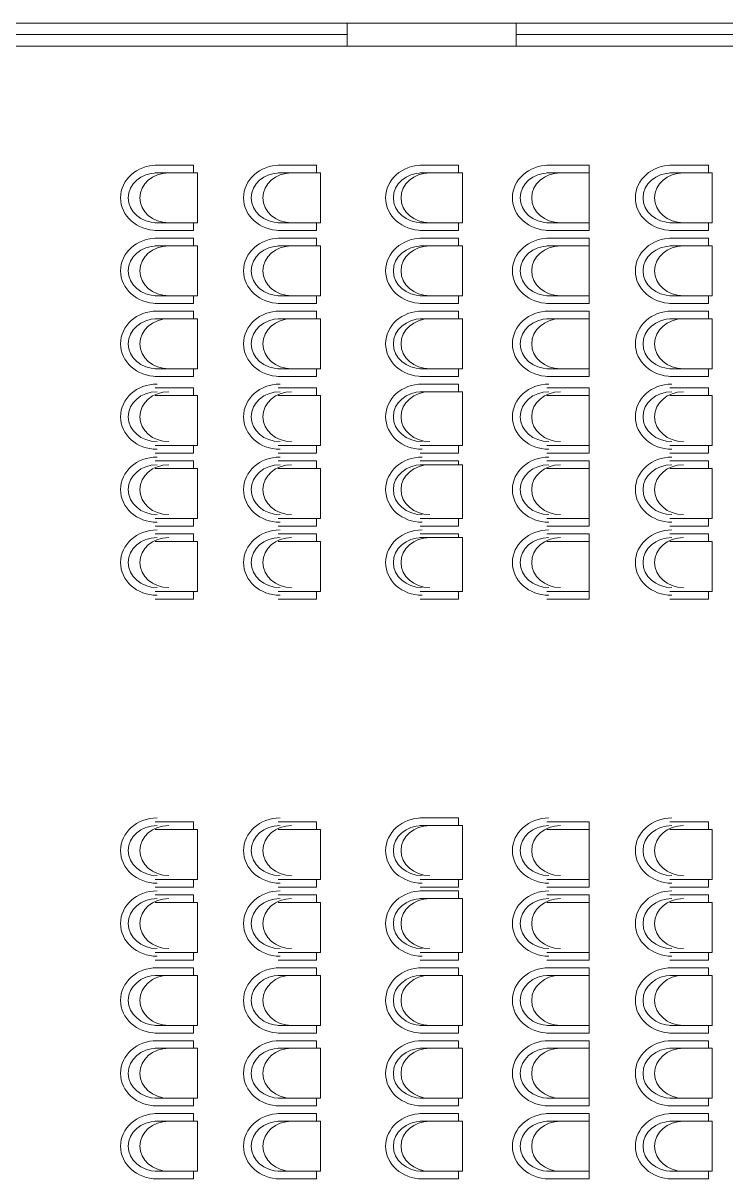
# Model space of a CAD drawing. Header units: inches. Extents: x 1969 to 240164, y 1364 to 46451.
# Drawn here: x 21421 to 22045, y 20640 to 21666 of the extents above; entities that cross this region are included whole.
import ezdxf

# ---------------------------------------------------------------- set-up
doc = ezdxf.new("R2010")
doc.units = ezdxf.units.IN
doc.header["$MEASUREMENT"] = 0
doc.layers.add('PDF_0', color=7, linetype='Continuous')

msp = doc.modelspace()

# ---------------------------------------------------------------- linework, layer by layer
at = {"layer": 'PDF_0', "lineweight": 0}
for points in [[(21248.8, 21590.8), (21248.8, 21290.9), (21248.8, 21645.4), (21409, 21645.4), (21709, 21645.4), (21709, 21665.8), (21409, 21665.8), (21409, 21645.4), (21409, 21665.8), (21409, 21645.4), (21409, 21665.8), (21323.8, 21665.8), (21409, 21665.8)], [(21709, 21645.4), (21709, 21665.8)], [(21709, 21645.4), (21709, 21665.8)], [(21858.9, 21645.4), (21858.9, 21665.8)], [(21858.9, 21665.8), (22158.9, 21665.8)], [(21858.9, 21645.4), (21858.9, 21665.8)], [(21409, 21655.6), (21709, 21655.6)], [(21858.9, 21655.6), (22158.9, 21655.6)], [(21709, 21645.4), (21858.9, 21645.4)], [(21709, 21645.4), (21858.9, 21645.4)], [(21709, 21645.4), (21858.9, 21645.4)], [(21709, 21645.4), (21858.9, 21645.4)], [(21709, 21645.4), (21858.9, 21645.4)], [(21709, 21645.4), (21858.9, 21645.4)], [(21709, 21645.4), (21858.9, 21645.4)], [(21709, 21645.4), (21858.9, 21645.4)], [(21709, 21645.4), (21858.9, 21645.4)], [(21709, 21645.4), (21858.9, 21645.4)], [(21709, 21645.4), (21858.9, 21645.4)], [(21709, 21645.4), (21858.9, 21645.4)], [(21858.9, 21645.4), (22158.9, 21645.4)], [(21538.5, 21539.7), (21572.6, 21539.7), (21572.6, 21532.9)], [(21647.6, 21539.7), (21681.7, 21539.7), (21681.7, 21532.9)], [(21773.7, 21539.7), (21807.8, 21539.7), (21807.8, 21532.9)], [(21995.3, 21539.7), (22029.4, 21539.7), (22029.4, 21532.9)], [(21538.5, 21532.9), (21576, 21532.9), (21576, 21488.6), (21538.5, 21488.6)], [(21647.6, 21532.9), (21685.1, 21532.9), (21685.1, 21488.6), (21647.6, 21488.6)], [(21773.7, 21488.6), (21811.2, 21488.6), (21811.2, 21532.9), (21773.7, 21532.9)], [(21995.3, 21532.9), (22032.8, 21532.9), (22032.8, 21488.6), (21995.3, 21488.6)], [(21538.5, 21481.8), (21572.6, 21481.8), (21572.6, 21488.6)], [(21647.6, 21481.8), (21681.7, 21481.8), (21681.7, 21488.6)], [(21773.7, 21481.8), (21807.8, 21481.8), (21807.8, 21488.6)], [(21995.3, 21481.8), (22029.4, 21481.8), (22029.4, 21488.6)], [(21538.5, 21474.9), (21572.6, 21474.9), (21572.6, 21468.1)], [(21647.6, 21474.9), (21681.7, 21474.9), (21681.7, 21468.1)], [(21773.7, 21474.9), (21807.8, 21474.9), (21807.8, 21468.1)], [(21995.3, 21474.9), (22029.4, 21474.9), (22029.4, 21468.1)], [(21538.5, 21468.1), (21576, 21468.1), (21576, 21423.8), (21538.5, 21423.8)], [(21647.6, 21468.1), (21685.1, 21468.1), (21685.1, 21423.8), (21647.6, 21423.8)], [(21773.7, 21423.8), (21811.2, 21423.8), (21811.2, 21468.1), (21773.7, 21468.1)], [(21995.3, 21468.1), (22032.8, 21468.1), (22032.8, 21423.8), (21995.3, 21423.8)], [(21538.5, 21417), (21572.6, 21417), (21572.6, 21423.8)], [(21647.6, 21417), (21681.7, 21417), (21681.7, 21423.8)], [(21773.7, 21417), (21807.8, 21417), (21807.8, 21423.8)], [(21995.3, 21417), (22029.4, 21417), (22029.4, 21423.8)], [(21538.5, 21410.2), (21572.6, 21410.2), (21572.6, 21403.4)], [(21538.5, 21403.4), (21576, 21403.4), (21576, 21359), (21538.5, 21359)], [(21647.6, 21410.2), (21681.7, 21410.2), (21681.7, 21403.4)], [(21647.6, 21403.4), (21685.1, 21403.4), (21685.1, 21359), (21647.6, 21359)], [(21773.7, 21410.2), (21807.8, 21410.2), (21807.8, 21403.4)], [(21773.7, 21359), (21811.2, 21359), (21811.2, 21403.4), (21773.7, 21403.4)], [(21995.3, 21410.2), (22029.4, 21410.2), (22029.4, 21403.4)], [(21995.3, 21403.4), (22032.8, 21403.4), (22032.8, 21359), (21995.3, 21359)], [(21538.5, 21352.2), (21572.6, 21352.2), (21572.6, 21359)], [(21647.6, 21352.2), (21681.7, 21352.2), (21681.7, 21359)], [(21773.7, 21352.2), (21807.8, 21352.2), (21807.8, 21359)], [(21995.3, 21352.2), (22029.4, 21352.2), (22029.4, 21359)], [(21538.5, 21342), (21572.6, 21342), (21572.6, 21335.2)], [(21647.6, 21342), (21681.7, 21342), (21681.7, 21335.2)], [(21773.7, 21345.4), (21807.8, 21345.4), (21807.8, 21338.6)], [(21995.3, 21342), (22029.4, 21342), (22029.4, 21335.2)], [(21538.5, 21335.2), (21576, 21335.2), (21576, 21290.9), (21538.5, 21290.9)], [(21647.6, 21335.2), (21685.1, 21335.2), (21685.1, 21290.9), (21647.6, 21290.9)], [(21773.7, 21290.9), (21811.2, 21290.9), (21811.2, 21338.6), (21773.7, 21338.6)], [(21995.3, 21335.2), (22032.8, 21335.2), (22032.8, 21290.9), (21995.3, 21290.9)], [(21538.5, 21284), (21572.6, 21284), (21572.6, 21290.9)], [(21647.6, 21284), (21681.7, 21284), (21681.7, 21290.9)], [(21773.7, 21284), (21807.8, 21284), (21807.8, 21290.9)], [(21995.3, 21284), (22029.4, 21284), (22029.4, 21290.9)], [(21538.5, 21277.2), (21572.6, 21277.2), (21572.6, 21270.4)], [(21538.5, 21270.4), (21576, 21270.4), (21576, 21226.1), (21538.5, 21226.1)], [(21647.6, 21277.2), (21681.7, 21277.2), (21681.7, 21270.4)], [(21647.6, 21270.4), (21685.1, 21270.4), (21685.1, 21226.1), (21647.6, 21226.1)], [(21773.7, 21277.2), (21807.8, 21277.2), (21807.8, 21273.8)], [(21773.7, 21226.1), (21811.2, 21226.1), (21811.2, 21273.8), (21773.7, 21273.8)], [(21995.3, 21277.2), (22029.4, 21277.2), (22029.4, 21270.4)], [(21995.3, 21270.4), (22032.8, 21270.4), (22032.8, 21226.1), (21995.3, 21226.1)], [(21538.5, 21219.3), (21572.6, 21219.3), (21572.6, 21226.1)], [(21647.6, 21219.3), (21681.7, 21219.3), (21681.7, 21226.1)], [(21773.7, 21219.3), (21807.8, 21219.3), (21807.8, 21226.1)], [(21995.3, 21219.3), (22029.4, 21219.3), (22029.4, 21226.1)], [(21538.5, 21212.5), (21572.6, 21212.5), (21572.6, 21205.6)], [(21647.6, 21212.5), (21681.7, 21212.5), (21681.7, 21205.6)], [(21773.7, 21212.5), (21807.8, 21212.5), (21807.8, 21209.1)], [(21773.7, 21161.3), (21811.2, 21161.3), (21811.2, 21209.1), (21773.7, 21209.1)], [(21995.3, 21212.5), (22029.4, 21212.5), (22029.4, 21205.6)], [(21538.5, 21205.6), (21576, 21205.6), (21576, 21161.3), (21538.5, 21161.3)], [(21647.6, 21205.6), (21685.1, 21205.6), (21685.1, 21161.3), (21647.6, 21161.3)], [(21995.3, 21205.6), (22032.8, 21205.6), (22032.8, 21161.3), (21995.3, 21161.3)], [(21538.5, 21154.5), (21572.6, 21154.5), (21572.6, 21161.3)], [(21647.6, 21154.5), (21681.7, 21154.5), (21681.7, 21161.3)], [(21773.7, 21154.5), (21807.8, 21154.5), (21807.8, 21161.3)], [(21995.3, 21154.5), (22029.4, 21154.5), (22029.4, 21161.3)], [(21538.5, 20956.8), (21572.6, 20956.8), (21572.6, 20950)], [(21647.6, 20956.8), (21681.7, 20956.8), (21681.7, 20950)], [(21773.7, 20960.2), (21807.8, 20960.2), (21807.8, 20953.4)], [(21773.7, 20905.7), (21811.2, 20905.7), (21811.2, 20953.4), (21773.7, 20953.4)], [(21995.3, 20956.8), (22029.4, 20956.8), (22029.4, 20950)], [(21538.5, 20950), (21576, 20950), (21576, 20905.7), (21538.5, 20905.7)], [(21647.6, 20950), (21685.1, 20950), (21685.1, 20905.7), (21647.6, 20905.7)], [(21995.3, 20950), (22032.8, 20950), (22032.8, 20905.7), (21995.3, 20905.7)], [(21538.5, 20898.9), (21572.6, 20898.9), (21572.6, 20905.7)], [(21647.6, 20898.9), (21681.7, 20898.9), (21681.7, 20905.7)], [(21773.7, 20898.9), (21807.8, 20898.9), (21807.8, 20905.7)], [(21995.3, 20898.9), (22029.4, 20898.9), (22029.4, 20905.7)], [(21538.5, 20892), (21572.6, 20892), (21572.6, 20885.2)], [(21647.6, 20892), (21681.7, 20892), (21681.7, 20885.2)], [(21773.7, 20895.5), (21807.8, 20895.5), (21807.8, 20888.6)], [(21995.3, 20892), (22029.4, 20892), (22029.4, 20885.2)], [(21538.5, 20885.2), (21576, 20885.2), (21576, 20840.9), (21538.5, 20840.9)], [(21647.6, 20885.2), (21685.1, 20885.2), (21685.1, 20840.9), (21647.6, 20840.9)], [(21773.7, 20840.9), (21811.2, 20840.9), (21811.2, 20888.6), (21773.7, 20888.6)], [(21995.3, 20885.2), (22032.8, 20885.2), (22032.8, 20840.9), (21995.3, 20840.9)], [(21538.5, 20834.1), (21572.6, 20834.1), (21572.6, 20840.9)], [(21647.6, 20834.1), (21681.7, 20834.1), (21681.7, 20840.9)], [(21773.7, 20834.1), (21807.8, 20834.1), (21807.8, 20840.9)], [(21995.3, 20834.1), (22029.4, 20834.1), (22029.4, 20840.9)], [(21538.5, 20827.3), (21572.6, 20827.3), (21572.6, 20820.5)], [(21538.5, 20820.5), (21576, 20820.5), (21576, 20776.1), (21538.5, 20776.1)], [(21647.6, 20827.3), (21681.7, 20827.3), (21681.7, 20820.5)], [(21647.6, 20820.5), (21685.1, 20820.5), (21685.1, 20776.1), (21647.6, 20776.1)], [(21773.7, 20827.3), (21807.8, 20827.3), (21807.8, 20820.5)], [(21773.7, 20776.1), (21811.2, 20776.1), (21811.2, 20820.5), (21773.7, 20820.5)], [(21995.3, 20827.3), (22029.4, 20827.3), (22029.4, 20820.5)], [(21995.3, 20820.5), (22032.8, 20820.5), (22032.8, 20776.1), (21995.3, 20776.1)], [(21538.5, 20769.3), (21572.6, 20769.3), (21572.6, 20776.1)], [(21647.6, 20769.3), (21681.7, 20769.3), (21681.7, 20776.1)], [(21773.7, 20769.3), (21807.8, 20769.3), (21807.8, 20776.1)], [(21995.3, 20769.3), (22029.4, 20769.3), (22029.4, 20776.1)], [(21538.5, 20762.5), (21572.6, 20762.5), (21572.6, 20755.7)], [(21647.6, 20762.5), (21681.7, 20762.5), (21681.7, 20755.7)], [(21773.7, 20762.5), (21807.8, 20762.5), (21807.8, 20755.7)], [(21995.3, 20762.5), (22029.4, 20762.5), (22029.4, 20755.7)], [(21538.5, 20755.7), (21576, 20755.7), (21576, 20711.4), (21538.5, 20711.4)], [(21647.6, 20755.7), (21685.1, 20755.7), (21685.1, 20711.4), (21647.6, 20711.4)], [(21773.7, 20711.4), (21811.2, 20711.4), (21811.2, 20755.7), (21773.7, 20755.7)], [(21995.3, 20755.7), (22032.8, 20755.7), (22032.8, 20711.4), (21995.3, 20711.4)], [(21538.5, 20704.6), (21572.6, 20704.6), (21572.6, 20711.4)], [(21647.6, 20704.6), (21681.7, 20704.6), (21681.7, 20711.4)], [(21773.7, 20704.6), (21807.8, 20704.6), (21807.8, 20711.4)], [(21995.3, 20704.6), (22029.4, 20704.6), (22029.4, 20711.4)], [(21538.5, 20697.7), (21572.6, 20697.7), (21572.6, 20690.9)], [(21647.6, 20697.7), (21681.7, 20697.7), (21681.7, 20690.9)], [(21773.7, 20697.7), (21807.8, 20697.7), (21807.8, 20690.9)], [(21995.3, 20697.7), (22029.4, 20697.7), (22029.4, 20690.9)], [(21538.5, 20690.9), (21576, 20690.9), (21576, 20646.6), (21538.5, 20646.6)], [(21647.6, 20690.9), (21685.1, 20690.9), (21685.1, 20646.6), (21647.6, 20646.6)], [(21773.7, 20646.6), (21811.2, 20646.6), (21811.2, 20690.9), (21773.7, 20690.9)], [(21995.3, 20690.9), (22032.8, 20690.9), (22032.8, 20646.6), (21995.3, 20646.6)], [(21538.5, 20639.8), (21572.6, 20639.8), (21572.6, 20646.6)], [(21647.6, 20639.8), (21681.7, 20639.8), (21681.7, 20646.6)], [(21773.7, 20639.8), (21807.8, 20639.8), (21807.8, 20646.6)], [(21995.3, 20639.8), (22029.4, 20639.8), (22029.4, 20646.6)]]:
    msp.add_lwpolyline(points, dxfattribs=at)
for points in [[(21858.9, 21665.8), (21709, 21665.8)], [(21858.9, 21665.8), (21709, 21665.8)], [(21858.9, 21665.8), (21858.9, 21645.4)], [(21858.9, 21645.4), (21709, 21645.4)], [(21923.7, 21481.8), (21923.7, 21488.6), (21923.7, 21532.9), (21923.7, 21539.7), (21886.2, 21539.7), (21923.7, 21539.7), (21923.7, 21532.9), (21923.7, 21488.6), (21886.2, 21488.6), (21923.7, 21488.6), (21923.7, 21481.8), (21886.2, 21481.8)], [(21923.7, 21532.9), (21886.2, 21532.9)], [(21923.7, 21417), (21923.7, 21423.8), (21923.7, 21468.1), (21923.7, 21474.9), (21886.2, 21474.9), (21923.7, 21474.9), (21923.7, 21468.1), (21923.7, 21423.8), (21886.2, 21423.8), (21923.7, 21423.8), (21923.7, 21417), (21886.2, 21417)], [(21923.7, 21468.1), (21886.2, 21468.1)], [(21923.7, 21352.2), (21923.7, 21359), (21923.7, 21403.4), (21923.7, 21410.2), (21886.2, 21410.2), (21923.7, 21410.2), (21923.7, 21403.4), (21923.7, 21359), (21886.2, 21359), (21923.7, 21359), (21923.7, 21352.2), (21886.2, 21352.2)], [(21923.7, 21403.4), (21886.2, 21403.4)], [(21923.7, 21284), (21923.7, 21290.9), (21923.7, 21335.2), (21923.7, 21342), (21886.2, 21342), (21923.7, 21342), (21923.7, 21335.2), (21923.7, 21290.9), (21886.2, 21290.9), (21923.7, 21290.9), (21923.7, 21284), (21886.2, 21284)], [(21923.7, 21335.2), (21886.2, 21335.2)], [(21923.7, 21219.3), (21923.7, 21226.1), (21923.7, 21270.4), (21923.7, 21277.2), (21886.2, 21277.2), (21923.7, 21277.2), (21923.7, 21270.4), (21923.7, 21226.1), (21886.2, 21226.1), (21923.7, 21226.1), (21923.7, 21219.3), (21886.2, 21219.3)], [(21923.7, 21270.4), (21886.2, 21270.4)], [(21923.7, 21154.5), (21923.7, 21161.3), (21923.7, 21205.6), (21923.7, 21212.5), (21886.2, 21212.5), (21923.7, 21212.5), (21923.7, 21205.6), (21923.7, 21161.3), (21886.2, 21161.3), (21923.7, 21161.3), (21923.7, 21154.5), (21886.2, 21154.5)], [(21923.7, 21205.6), (21886.2, 21205.6)], [(21923.7, 20898.9), (21923.7, 20905.7), (21923.7, 20950), (21923.7, 20956.8), (21886.2, 20956.8), (21923.7, 20956.8), (21923.7, 20950), (21923.7, 20905.7), (21886.2, 20905.7), (21923.7, 20905.7), (21923.7, 20898.9), (21886.2, 20898.9)], [(21923.7, 20950), (21886.2, 20950)], [(21923.7, 20834.1), (21923.7, 20840.9), (21923.7, 20885.2), (21923.7, 20892), (21886.2, 20892), (21923.7, 20892), (21923.7, 20885.2), (21923.7, 20840.9), (21886.2, 20840.9), (21923.7, 20840.9), (21923.7, 20834.1), (21886.2, 20834.1)], [(21923.7, 20885.2), (21886.2, 20885.2)], [(21923.7, 20769.3), (21923.7, 20776.1), (21923.7, 20820.5), (21923.7, 20827.3), (21886.2, 20827.3), (21923.7, 20827.3), (21923.7, 20820.5), (21923.7, 20776.1), (21886.2, 20776.1), (21923.7, 20776.1), (21923.7, 20769.3), (21886.2, 20769.3)], [(21923.7, 20820.5), (21886.2, 20820.5)], [(21923.7, 20704.6), (21923.7, 20711.4), (21923.7, 20755.7), (21923.7, 20762.5), (21886.2, 20762.5), (21923.7, 20762.5), (21923.7, 20755.7), (21923.7, 20711.4), (21886.2, 20711.4), (21923.7, 20711.4), (21923.7, 20704.6), (21886.2, 20704.6)], [(21923.7, 20755.7), (21886.2, 20755.7)], [(21923.7, 20639.8), (21923.7, 20646.6), (21923.7, 20690.9), (21923.7, 20697.7), (21886.2, 20697.7), (21923.7, 20697.7), (21923.7, 20690.9), (21923.7, 20646.6), (21886.2, 20646.6), (21923.7, 20646.6), (21923.7, 20639.8), (21886.2, 20639.8)], [(21923.7, 20690.9), (21886.2, 20690.9)]]:
    msp.add_lwpolyline(points, close=True, dxfattribs=at)
for points in [[(21540.2, 21539.7), (21522.3, 21539.7), (21507.8, 21526.7), (21507.8, 21510.7)], [(21649.3, 21539.7), (21631.4, 21539.7), (21616.9, 21526.7), (21616.9, 21510.7)], [(21775.4, 21539.7), (21757.5, 21539.7), (21743, 21526.7), (21743, 21510.7)], [(21887.9, 21539.7), (21870, 21539.7), (21855.5, 21526.7), (21855.5, 21510.7)], [(21887.9, 21539.7), (21870, 21539.7), (21855.5, 21526.7), (21855.5, 21510.7)], [(21997, 21539.7), (21979.1, 21539.7), (21964.6, 21526.7), (21964.6, 21510.7)], [(21540.2, 21532.9), (21526.1, 21532.9), (21514.7, 21523), (21514.7, 21510.7)], [(21550.5, 21532.9), (21536.3, 21532.9), (21524.9, 21523), (21524.9, 21510.7)], [(21649.3, 21532.9), (21635.2, 21532.9), (21623.7, 21523), (21623.7, 21510.7)], [(21659.5, 21532.9), (21645.4, 21532.9), (21634, 21523), (21634, 21510.7)], [(21775.4, 21532.9), (21761.3, 21532.9), (21749.9, 21523), (21749.9, 21510.7)], [(21782.2, 21532.9), (21768.1, 21532.9), (21756.7, 21523), (21756.7, 21510.7)], [(21887.9, 21532.9), (21873.8, 21532.9), (21862.4, 21523), (21862.4, 21510.7)], [(21887.9, 21532.9), (21873.8, 21532.9), (21862.4, 21523), (21862.4, 21510.7)], [(21898.1, 21532.9), (21884, 21532.9), (21872.6, 21523), (21872.6, 21510.7)], [(21898.1, 21532.9), (21884, 21532.9), (21872.6, 21523), (21872.6, 21510.7)], [(21997, 21532.9), (21982.9, 21532.9), (21971.4, 21523), (21971.4, 21510.7)], [(22007.2, 21532.9), (21993.1, 21532.9), (21981.7, 21523), (21981.7, 21510.7)], [(21507.8, 21510.7), (21507.8, 21494.7), (21522.3, 21481.8), (21540.2, 21481.8)], [(21514.7, 21510.7), (21514.7, 21498.5), (21526.1, 21488.6), (21540.2, 21488.6)], [(21524.9, 21510.7), (21524.9, 21498.5), (21536.3, 21488.6), (21550.5, 21488.6)], [(21616.9, 21510.7), (21616.9, 21494.7), (21631.4, 21481.8), (21649.3, 21481.8)], [(21623.7, 21510.7), (21623.7, 21498.5), (21635.2, 21488.6), (21649.3, 21488.6)], [(21634, 21510.7), (21634, 21498.5), (21645.4, 21488.6), (21659.5, 21488.6)], [(21743, 21510.7), (21743, 21494.7), (21757.5, 21481.8), (21775.4, 21481.8)], [(21749.9, 21510.7), (21749.9, 21498.5), (21761.3, 21488.6), (21775.4, 21488.6)], [(21756.7, 21510.7), (21756.7, 21498.5), (21768.1, 21488.6), (21782.2, 21488.6)], [(21855.5, 21510.7), (21855.5, 21494.7), (21870, 21481.8), (21887.9, 21481.8)], [(21855.5, 21510.7), (21855.5, 21494.7), (21870, 21481.8), (21887.9, 21481.8)], [(21862.4, 21510.7), (21862.4, 21498.5), (21873.8, 21488.6), (21887.9, 21488.6)], [(21862.4, 21510.7), (21862.4, 21498.5), (21873.8, 21488.6), (21887.9, 21488.6)], [(21872.6, 21510.7), (21872.6, 21498.5), (21884, 21488.6), (21898.1, 21488.6)], [(21872.6, 21510.7), (21872.6, 21498.5), (21884, 21488.6), (21898.1, 21488.6)], [(21964.6, 21510.7), (21964.6, 21494.7), (21979.1, 21481.8), (21997, 21481.8)], [(21971.4, 21510.7), (21971.4, 21498.5), (21982.9, 21488.6), (21997, 21488.6)], [(21981.7, 21510.7), (21981.7, 21498.5), (21993.1, 21488.6), (22007.2, 21488.6)], [(21540.2, 21474.9), (21522.3, 21474.9), (21507.8, 21462), (21507.8, 21446)], [(21649.3, 21474.9), (21631.4, 21474.9), (21616.9, 21462), (21616.9, 21446)], [(21775.4, 21474.9), (21757.5, 21474.9), (21743, 21462), (21743, 21446)], [(21887.9, 21474.9), (21870, 21474.9), (21855.5, 21462), (21855.5, 21446)], [(21887.9, 21474.9), (21870, 21474.9), (21855.5, 21462), (21855.5, 21446)], [(21997, 21474.9), (21979.1, 21474.9), (21964.6, 21462), (21964.6, 21446)], [(21540.2, 21468.1), (21526.1, 21468.1), (21514.7, 21458.2), (21514.7, 21446)], [(21550.5, 21468.1), (21536.3, 21468.1), (21524.9, 21458.2), (21524.9, 21446)], [(21649.3, 21468.1), (21635.2, 21468.1), (21623.7, 21458.2), (21623.7, 21446)], [(21659.5, 21468.1), (21645.4, 21468.1), (21634, 21458.2), (21634, 21446)], [(21775.4, 21468.1), (21761.3, 21468.1), (21749.9, 21458.2), (21749.9, 21446)], [(21782.2, 21468.1), (21768.1, 21468.1), (21756.7, 21458.2), (21756.7, 21446)], [(21887.9, 21468.1), (21873.8, 21468.1), (21862.4, 21458.2), (21862.4, 21446)], [(21887.9, 21468.1), (21873.8, 21468.1), (21862.4, 21458.2), (21862.4, 21446)], [(21898.1, 21468.1), (21884, 21468.1), (21872.6, 21458.2), (21872.6, 21446)], [(21898.1, 21468.1), (21884, 21468.1), (21872.6, 21458.2), (21872.6, 21446)], [(21997, 21468.1), (21982.9, 21468.1), (21971.4, 21458.2), (21971.4, 21446)], [(22007.2, 21468.1), (21993.1, 21468.1), (21981.7, 21458.2), (21981.7, 21446)], [(21507.8, 21446), (21507.8, 21430), (21522.3, 21417), (21540.2, 21417)], [(21514.7, 21446), (21514.7, 21433.7), (21526.1, 21423.8), (21540.2, 21423.8)], [(21524.9, 21446), (21524.9, 21433.7), (21536.3, 21423.8), (21550.5, 21423.8)], [(21616.9, 21446), (21616.9, 21430), (21631.4, 21417), (21649.3, 21417)], [(21623.7, 21446), (21623.7, 21433.7), (21635.2, 21423.8), (21649.3, 21423.8)], [(21634, 21446), (21634, 21433.7), (21645.4, 21423.8), (21659.5, 21423.8)], [(21743, 21446), (21743, 21430), (21757.5, 21417), (21775.4, 21417)], [(21749.9, 21446), (21749.9, 21433.7), (21761.3, 21423.8), (21775.4, 21423.8)], [(21756.7, 21446), (21756.7, 21433.7), (21768.1, 21423.8), (21782.2, 21423.8)], [(21855.5, 21446), (21855.5, 21430), (21870, 21417), (21887.9, 21417)], [(21855.5, 21446), (21855.5, 21430), (21870, 21417), (21887.9, 21417)], [(21862.4, 21446), (21862.4, 21433.7), (21873.8, 21423.8), (21887.9, 21423.8)], [(21862.4, 21446), (21862.4, 21433.7), (21873.8, 21423.8), (21887.9, 21423.8)], [(21872.6, 21446), (21872.6, 21433.7), (21884, 21423.8), (21898.1, 21423.8)], [(21872.6, 21446), (21872.6, 21433.7), (21884, 21423.8), (21898.1, 21423.8)], [(21964.6, 21446), (21964.6, 21430), (21979.1, 21417), (21997, 21417)], [(21971.4, 21446), (21971.4, 21433.7), (21982.9, 21423.8), (21997, 21423.8)], [(21981.7, 21446), (21981.7, 21433.7), (21993.1, 21423.8), (22007.2, 21423.8)], [(21540.2, 21410.2), (21522.3, 21410.2), (21507.8, 21397.2), (21507.8, 21381.2)], [(21540.2, 21403.4), (21526.1, 21403.4), (21514.7, 21393.4), (21514.7, 21381.2)], [(21550.5, 21403.4), (21536.3, 21403.4), (21524.9, 21393.4), (21524.9, 21381.2)], [(21649.3, 21410.2), (21631.4, 21410.2), (21616.9, 21397.2), (21616.9, 21381.2)], [(21649.3, 21403.4), (21635.2, 21403.4), (21623.7, 21393.4), (21623.7, 21381.2)], [(21659.5, 21403.4), (21645.4, 21403.4), (21634, 21393.4), (21634, 21381.2)], [(21775.4, 21410.2), (21757.5, 21410.2), (21743, 21397.2), (21743, 21381.2)], [(21775.4, 21403.4), (21761.3, 21403.4), (21749.9, 21393.4), (21749.9, 21381.2)], [(21782.2, 21403.4), (21768.1, 21403.4), (21756.7, 21393.4), (21756.7, 21381.2)], [(21887.9, 21410.2), (21870, 21410.2), (21855.5, 21397.2), (21855.5, 21381.2)], [(21887.9, 21410.2), (21870, 21410.2), (21855.5, 21397.2), (21855.5, 21381.2)], [(21887.9, 21403.4), (21873.8, 21403.4), (21862.4, 21393.4), (21862.4, 21381.2)], [(21887.9, 21403.4), (21873.8, 21403.4), (21862.4, 21393.4), (21862.4, 21381.2)], [(21898.1, 21403.4), (21884, 21403.4), (21872.6, 21393.4), (21872.6, 21381.2)], [(21898.1, 21403.4), (21884, 21403.4), (21872.6, 21393.4), (21872.6, 21381.2)], [(21997, 21410.2), (21979.1, 21410.2), (21964.6, 21397.2), (21964.6, 21381.2)], [(21997, 21403.4), (21982.9, 21403.4), (21971.4, 21393.4), (21971.4, 21381.2)], [(22007.2, 21403.4), (21993.1, 21403.4), (21981.7, 21393.4), (21981.7, 21381.2)], [(21507.8, 21381.2), (21507.8, 21365.2), (21522.3, 21352.2), (21540.2, 21352.2)], [(21514.7, 21381.2), (21514.7, 21369), (21526.1, 21359), (21540.2, 21359)], [(21524.9, 21381.2), (21524.9, 21369), (21536.3, 21359), (21550.5, 21359)], [(21616.9, 21381.2), (21616.9, 21365.2), (21631.4, 21352.2), (21649.3, 21352.2)], [(21623.7, 21381.2), (21623.7, 21369), (21635.2, 21359), (21649.3, 21359)], [(21634, 21381.2), (21634, 21369), (21645.4, 21359), (21659.5, 21359)], [(21743, 21381.2), (21743, 21365.2), (21757.5, 21352.2), (21775.4, 21352.2)], [(21749.9, 21381.2), (21749.9, 21369), (21761.3, 21359), (21775.4, 21359)], [(21756.7, 21381.2), (21756.7, 21369), (21768.1, 21359), (21782.2, 21359)], [(21855.5, 21381.2), (21855.5, 21365.2), (21870, 21352.2), (21887.9, 21352.2)], [(21855.5, 21381.2), (21855.5, 21365.2), (21870, 21352.2), (21887.9, 21352.2)], [(21862.4, 21381.2), (21862.4, 21369), (21873.8, 21359), (21887.9, 21359)], [(21862.4, 21381.2), (21862.4, 21369), (21873.8, 21359), (21887.9, 21359)], [(21872.6, 21381.2), (21872.6, 21369), (21884, 21359), (21898.1, 21359)], [(21872.6, 21381.2), (21872.6, 21369), (21884, 21359), (21898.1, 21359)], [(21964.6, 21381.2), (21964.6, 21365.2), (21979.1, 21352.2), (21997, 21352.2)], [(21971.4, 21381.2), (21971.4, 21369), (21982.9, 21359), (21997, 21359)], [(21981.7, 21381.2), (21981.7, 21369), (21993.1, 21359), (22007.2, 21359)], [(21540.2, 21345.4), (21522.3, 21345.4), (21507.8, 21332.4), (21507.8, 21316.4)], [(21649.3, 21345.4), (21631.4, 21345.4), (21616.9, 21332.4), (21616.9, 21316.4)], [(21775.4, 21345.4), (21757.5, 21345.4), (21743, 21332.4), (21743, 21316.4)], [(21887.9, 21345.4), (21870, 21345.4), (21855.5, 21332.4), (21855.5, 21316.4)], [(21887.9, 21345.4), (21870, 21345.4), (21855.5, 21332.4), (21855.5, 21316.4)], [(21997, 21345.4), (21979.1, 21345.4), (21964.6, 21332.4), (21964.6, 21316.4)], [(21540.2, 21338.6), (21526.1, 21338.6), (21514.7, 21328.7), (21514.7, 21316.4)], [(21550.5, 21338.6), (21536.3, 21338.6), (21524.9, 21328.7), (21524.9, 21316.4)], [(21649.3, 21338.6), (21635.2, 21338.6), (21623.7, 21328.7), (21623.7, 21316.4)], [(21659.5, 21338.6), (21645.4, 21338.6), (21634, 21328.7), (21634, 21316.4)], [(21775.4, 21338.6), (21761.3, 21338.6), (21749.9, 21328.7), (21749.9, 21316.4)], [(21782.2, 21338.6), (21768.1, 21338.6), (21756.7, 21328.7), (21756.7, 21316.4)], [(21887.9, 21338.6), (21873.8, 21338.6), (21862.4, 21328.7), (21862.4, 21316.4)], [(21887.9, 21338.6), (21873.8, 21338.6), (21862.4, 21328.7), (21862.4, 21316.4)], [(21898.1, 21338.6), (21884, 21338.6), (21872.6, 21328.7), (21872.6, 21316.4)], [(21898.1, 21338.6), (21884, 21338.6), (21872.6, 21328.7), (21872.6, 21316.4)], [(21997, 21338.6), (21982.9, 21338.6), (21971.4, 21328.7), (21971.4, 21316.4)], [(22007.2, 21338.6), (21993.1, 21338.6), (21981.7, 21328.7), (21981.7, 21316.4)], [(21507.8, 21316.4), (21507.8, 21300.4), (21522.3, 21287.5), (21540.2, 21287.5)], [(21514.7, 21316.4), (21514.7, 21304.2), (21526.1, 21294.3), (21540.2, 21294.3)], [(21524.9, 21316.4), (21524.9, 21304.2), (21536.3, 21294.3), (21550.5, 21294.3)], [(21616.9, 21316.4), (21616.9, 21300.4), (21631.4, 21287.5), (21649.3, 21287.5)], [(21623.7, 21316.4), (21623.7, 21304.2), (21635.2, 21294.3), (21649.3, 21294.3)], [(21634, 21316.4), (21634, 21304.2), (21645.4, 21294.3), (21659.5, 21294.3)], [(21743, 21316.4), (21743, 21300.4), (21757.5, 21287.5), (21775.4, 21287.5)], [(21749.9, 21316.4), (21749.9, 21304.2), (21761.3, 21294.3), (21775.4, 21294.3)], [(21756.7, 21316.4), (21756.7, 21304.2), (21768.1, 21294.3), (21782.2, 21294.3)], [(21855.5, 21316.4), (21855.5, 21300.4), (21870, 21287.5), (21887.9, 21287.5)], [(21855.5, 21316.4), (21855.5, 21300.4), (21870, 21287.5), (21887.9, 21287.5)], [(21862.4, 21316.4), (21862.4, 21304.2), (21873.8, 21294.3), (21887.9, 21294.3)], [(21862.4, 21316.4), (21862.4, 21304.2), (21873.8, 21294.3), (21887.9, 21294.3)], [(21872.6, 21316.4), (21872.6, 21304.2), (21884, 21294.3), (21898.1, 21294.3)], [(21872.6, 21316.4), (21872.6, 21304.2), (21884, 21294.3), (21898.1, 21294.3)], [(21964.6, 21316.4), (21964.6, 21300.4), (21979.1, 21287.5), (21997, 21287.5)], [(21971.4, 21316.4), (21971.4, 21304.2), (21982.9, 21294.3), (21997, 21294.3)], [(21981.7, 21316.4), (21981.7, 21304.2), (21993.1, 21294.3), (22007.2, 21294.3)], [(21540.2, 21280.6), (21522.3, 21280.6), (21507.8, 21267.7), (21507.8, 21251.7)], [(21649.3, 21280.6), (21631.4, 21280.6), (21616.9, 21267.7), (21616.9, 21251.7)], [(21775.4, 21280.6), (21757.5, 21280.6), (21743, 21267.7), (21743, 21251.7)], [(21887.9, 21280.6), (21870, 21280.6), (21855.5, 21267.7), (21855.5, 21251.7)], [(21887.9, 21280.6), (21870, 21280.6), (21855.5, 21267.7), (21855.5, 21251.7)], [(21997, 21280.6), (21979.1, 21280.6), (21964.6, 21267.7), (21964.6, 21251.7)], [(21540.2, 21273.8), (21526.1, 21273.8), (21514.7, 21263.9), (21514.7, 21251.7)], [(21550.5, 21273.8), (21536.3, 21273.8), (21524.9, 21263.9), (21524.9, 21251.7)], [(21649.3, 21273.8), (21635.2, 21273.8), (21623.7, 21263.9), (21623.7, 21251.7)], [(21659.5, 21273.8), (21645.4, 21273.8), (21634, 21263.9), (21634, 21251.7)], [(21775.4, 21273.8), (21761.3, 21273.8), (21749.9, 21263.9), (21749.9, 21251.7)], [(21782.2, 21273.8), (21768.1, 21273.8), (21756.7, 21263.9), (21756.7, 21251.7)], [(21887.9, 21273.8), (21873.8, 21273.8), (21862.4, 21263.9), (21862.4, 21251.7)], [(21887.9, 21273.8), (21873.8, 21273.8), (21862.4, 21263.9), (21862.4, 21251.7)], [(21898.1, 21273.8), (21884, 21273.8), (21872.6, 21263.9), (21872.6, 21251.7)], [(21898.1, 21273.8), (21884, 21273.8), (21872.6, 21263.9), (21872.6, 21251.7)], [(21997, 21273.8), (21982.9, 21273.8), (21971.4, 21263.9), (21971.4, 21251.7)], [(22007.2, 21273.8), (21993.1, 21273.8), (21981.7, 21263.9), (21981.7, 21251.7)], [(21507.8, 21251.7), (21507.8, 21235.7), (21522.3, 21222.7), (21540.2, 21222.7)], [(21514.7, 21251.7), (21514.7, 21239.4), (21526.1, 21229.5), (21540.2, 21229.5)], [(21524.9, 21251.7), (21524.9, 21239.4), (21536.3, 21229.5), (21550.5, 21229.5)], [(21616.9, 21251.7), (21616.9, 21235.7), (21631.4, 21222.7), (21649.3, 21222.7)], [(21623.7, 21251.7), (21623.7, 21239.4), (21635.2, 21229.5), (21649.3, 21229.5)], [(21634, 21251.7), (21634, 21239.4), (21645.4, 21229.5), (21659.5, 21229.5)], [(21743, 21251.7), (21743, 21235.7), (21757.5, 21222.7), (21775.4, 21222.7)], [(21749.9, 21251.7), (21749.9, 21239.4), (21761.3, 21229.5), (21775.4, 21229.5)], [(21756.7, 21251.7), (21756.7, 21239.4), (21768.1, 21229.5), (21782.2, 21229.5)], [(21855.5, 21251.7), (21855.5, 21235.7), (21870, 21222.7), (21887.9, 21222.7)], [(21855.5, 21251.7), (21855.5, 21235.7), (21870, 21222.7), (21887.9, 21222.7)], [(21862.4, 21251.7), (21862.4, 21239.4), (21873.8, 21229.5), (21887.9, 21229.5)], [(21862.4, 21251.7), (21862.4, 21239.4), (21873.8, 21229.5), (21887.9, 21229.5)], [(21872.6, 21251.7), (21872.6, 21239.4), (21884, 21229.5), (21898.1, 21229.5)], [(21872.6, 21251.7), (21872.6, 21239.4), (21884, 21229.5), (21898.1, 21229.5)], [(21964.6, 21251.7), (21964.6, 21235.7), (21979.1, 21222.7), (21997, 21222.7)], [(21971.4, 21251.7), (21971.4, 21239.4), (21982.9, 21229.5), (21997, 21229.5)], [(21981.7, 21251.7), (21981.7, 21239.4), (21993.1, 21229.5), (22007.2, 21229.5)], [(21540.2, 21215.9), (21522.3, 21215.9), (21507.8, 21202.9), (21507.8, 21186.9)], [(21540.2, 21209.1), (21526.1, 21209.1), (21514.7, 21199.1), (21514.7, 21186.9)], [(21550.5, 21209.1), (21536.3, 21209.1), (21524.9, 21199.1), (21524.9, 21186.9)], [(21649.3, 21215.9), (21631.4, 21215.9), (21616.9, 21202.9), (21616.9, 21186.9)], [(21649.3, 21209.1), (21635.2, 21209.1), (21623.7, 21199.1), (21623.7, 21186.9)], [(21659.5, 21209.1), (21645.4, 21209.1), (21634, 21199.1), (21634, 21186.9)], [(21775.4, 21215.9), (21757.5, 21215.9), (21743, 21202.9), (21743, 21186.9)], [(21775.4, 21209.1), (21761.3, 21209.1), (21749.9, 21199.1), (21749.9, 21186.9)], [(21782.2, 21209.1), (21768.1, 21209.1), (21756.7, 21199.1), (21756.7, 21186.9)], [(21887.9, 21215.9), (21870, 21215.9), (21855.5, 21202.9), (21855.5, 21186.9)], [(21887.9, 21215.9), (21870, 21215.9), (21855.5, 21202.9), (21855.5, 21186.9)], [(21887.9, 21209.1), (21873.8, 21209.1), (21862.4, 21199.1), (21862.4, 21186.9)], [(21887.9, 21209.1), (21873.8, 21209.1), (21862.4, 21199.1), (21862.4, 21186.9)], [(21898.1, 21209.1), (21884, 21209.1), (21872.6, 21199.1), (21872.6, 21186.9)], [(21898.1, 21209.1), (21884, 21209.1), (21872.6, 21199.1), (21872.6, 21186.9)], [(21997, 21215.9), (21979.1, 21215.9), (21964.6, 21202.9), (21964.6, 21186.9)], [(21997, 21209.1), (21982.9, 21209.1), (21971.4, 21199.1), (21971.4, 21186.9)], [(22007.2, 21209.1), (21993.1, 21209.1), (21981.7, 21199.1), (21981.7, 21186.9)], [(21507.8, 21186.9), (21507.8, 21170.9), (21522.3, 21157.9), (21540.2, 21157.9)], [(21514.7, 21186.9), (21514.7, 21174.7), (21526.1, 21164.7), (21540.2, 21164.7)], [(21524.9, 21186.9), (21524.9, 21174.7), (21536.3, 21164.7), (21550.5, 21164.7)], [(21616.9, 21186.9), (21616.9, 21170.9), (21631.4, 21157.9), (21649.3, 21157.9)], [(21623.7, 21186.9), (21623.7, 21174.7), (21635.2, 21164.7), (21649.3, 21164.7)], [(21634, 21186.9), (21634, 21174.7), (21645.4, 21164.7), (21659.5, 21164.7)], [(21743, 21186.9), (21743, 21170.9), (21757.5, 21157.9), (21775.4, 21157.9)], [(21749.9, 21186.9), (21749.9, 21174.7), (21761.3, 21164.7), (21775.4, 21164.7)], [(21756.7, 21186.9), (21756.7, 21174.7), (21768.1, 21164.7), (21782.2, 21164.7)], [(21855.5, 21186.9), (21855.5, 21170.9), (21870, 21157.9), (21887.9, 21157.9)], [(21855.5, 21186.9), (21855.5, 21170.9), (21870, 21157.9), (21887.9, 21157.9)], [(21862.4, 21186.9), (21862.4, 21174.7), (21873.8, 21164.7), (21887.9, 21164.7)], [(21862.4, 21186.9), (21862.4, 21174.7), (21873.8, 21164.7), (21887.9, 21164.7)], [(21872.6, 21186.9), (21872.6, 21174.7), (21884, 21164.7), (21898.1, 21164.7)], [(21872.6, 21186.9), (21872.6, 21174.7), (21884, 21164.7), (21898.1, 21164.7)], [(21964.6, 21186.9), (21964.6, 21170.9), (21979.1, 21157.9), (21997, 21157.9)], [(21971.4, 21186.9), (21971.4, 21174.7), (21982.9, 21164.7), (21997, 21164.7)], [(21981.7, 21186.9), (21981.7, 21174.7), (21993.1, 21164.7), (22007.2, 21164.7)], [(21540.2, 20960.2), (21522.3, 20960.2), (21507.8, 20947.2), (21507.8, 20931.2)], [(21540.2, 20953.4), (21526.1, 20953.4), (21514.7, 20943.5), (21514.7, 20931.2)], [(21550.5, 20953.4), (21536.3, 20953.4), (21524.9, 20943.5), (21524.9, 20931.2)], [(21649.3, 20960.2), (21631.4, 20960.2), (21616.9, 20947.2), (21616.9, 20931.2)], [(21649.3, 20953.4), (21635.2, 20953.4), (21623.7, 20943.5), (21623.7, 20931.2)], [(21659.5, 20953.4), (21645.4, 20953.4), (21634, 20943.5), (21634, 20931.2)], [(21775.4, 20960.2), (21757.5, 20960.2), (21743, 20947.2), (21743, 20931.2)], [(21775.4, 20953.4), (21761.3, 20953.4), (21749.9, 20943.5), (21749.9, 20931.2)], [(21782.2, 20953.4), (21768.1, 20953.4), (21756.7, 20943.5), (21756.7, 20931.2)], [(21887.9, 20960.2), (21870, 20960.2), (21855.5, 20947.2), (21855.5, 20931.2)], [(21887.9, 20960.2), (21870, 20960.2), (21855.5, 20947.2), (21855.5, 20931.2)], [(21887.9, 20953.4), (21873.8, 20953.4), (21862.4, 20943.5), (21862.4, 20931.2)], [(21887.9, 20953.4), (21873.8, 20953.4), (21862.4, 20943.5), (21862.4, 20931.2)], [(21898.1, 20953.4), (21884, 20953.4), (21872.6, 20943.5), (21872.6, 20931.2)], [(21898.1, 20953.4), (21884, 20953.4), (21872.6, 20943.5), (21872.6, 20931.2)], [(21997, 20960.2), (21979.1, 20960.2), (21964.6, 20947.2), (21964.6, 20931.2)], [(21997, 20953.4), (21982.9, 20953.4), (21971.4, 20943.5), (21971.4, 20931.2)], [(22007.2, 20953.4), (21993.1, 20953.4), (21981.7, 20943.5), (21981.7, 20931.2)], [(21507.8, 20931.2), (21507.8, 20915.2), (21522.3, 20902.3), (21540.2, 20902.3)], [(21514.7, 20931.2), (21514.7, 20919), (21526.1, 20909.1), (21540.2, 20909.1)], [(21524.9, 20931.2), (21524.9, 20919), (21536.3, 20909.1), (21550.5, 20909.1)], [(21616.9, 20931.2), (21616.9, 20915.2), (21631.4, 20902.3), (21649.3, 20902.3)], [(21623.7, 20931.2), (21623.7, 20919), (21635.2, 20909.1), (21649.3, 20909.1)], [(21634, 20931.2), (21634, 20919), (21645.4, 20909.1), (21659.5, 20909.1)], [(21743, 20931.2), (21743, 20915.2), (21757.5, 20902.3), (21775.4, 20902.3)], [(21749.9, 20931.2), (21749.9, 20919), (21761.3, 20909.1), (21775.4, 20909.1)], [(21756.7, 20931.2), (21756.7, 20919), (21768.1, 20909.1), (21782.2, 20909.1)], [(21855.5, 20931.2), (21855.5, 20915.2), (21870, 20902.3), (21887.9, 20902.3)], [(21855.5, 20931.2), (21855.5, 20915.2), (21870, 20902.3), (21887.9, 20902.3)], [(21862.4, 20931.2), (21862.4, 20919), (21873.8, 20909.1), (21887.9, 20909.1)], [(21862.4, 20931.2), (21862.4, 20919), (21873.8, 20909.1), (21887.9, 20909.1)], [(21872.6, 20931.2), (21872.6, 20919), (21884, 20909.1), (21898.1, 20909.1)], [(21872.6, 20931.2), (21872.6, 20919), (21884, 20909.1), (21898.1, 20909.1)], [(21964.6, 20931.2), (21964.6, 20915.2), (21979.1, 20902.3), (21997, 20902.3)], [(21971.4, 20931.2), (21971.4, 20919), (21982.9, 20909.1), (21997, 20909.1)], [(21981.7, 20931.2), (21981.7, 20919), (21993.1, 20909.1), (22007.2, 20909.1)], [(21540.2, 20895.5), (21522.3, 20895.5), (21507.8, 20882.5), (21507.8, 20866.5)], [(21649.3, 20895.5), (21631.4, 20895.5), (21616.9, 20882.5), (21616.9, 20866.5)], [(21775.4, 20895.5), (21757.5, 20895.5), (21743, 20882.5), (21743, 20866.5)], [(21887.9, 20895.5), (21870, 20895.5), (21855.5, 20882.5), (21855.5, 20866.5)], [(21887.9, 20895.5), (21870, 20895.5), (21855.5, 20882.5), (21855.5, 20866.5)], [(21997, 20895.5), (21979.1, 20895.5), (21964.6, 20882.5), (21964.6, 20866.5)], [(21540.2, 20888.6), (21526.1, 20888.6), (21514.7, 20878.7), (21514.7, 20866.5)], [(21550.5, 20888.6), (21536.3, 20888.6), (21524.9, 20878.7), (21524.9, 20866.5)], [(21649.3, 20888.6), (21635.2, 20888.6), (21623.7, 20878.7), (21623.7, 20866.5)], [(21659.5, 20888.6), (21645.4, 20888.6), (21634, 20878.7), (21634, 20866.5)], [(21775.4, 20888.6), (21761.3, 20888.6), (21749.9, 20878.7), (21749.9, 20866.5)], [(21782.2, 20888.6), (21768.1, 20888.6), (21756.7, 20878.7), (21756.7, 20866.5)], [(21887.9, 20888.6), (21873.8, 20888.6), (21862.4, 20878.7), (21862.4, 20866.5)], [(21887.9, 20888.6), (21873.8, 20888.6), (21862.4, 20878.7), (21862.4, 20866.5)], [(21898.1, 20888.6), (21884, 20888.6), (21872.6, 20878.7), (21872.6, 20866.5)], [(21898.1, 20888.6), (21884, 20888.6), (21872.6, 20878.7), (21872.6, 20866.5)], [(21997, 20888.6), (21982.9, 20888.6), (21971.4, 20878.7), (21971.4, 20866.5)], [(22007.2, 20888.6), (21993.1, 20888.6), (21981.7, 20878.7), (21981.7, 20866.5)], [(21507.8, 20866.5), (21507.8, 20850.5), (21522.3, 20837.5), (21540.2, 20837.5)], [(21514.7, 20866.5), (21514.7, 20854.2), (21526.1, 20844.3), (21540.2, 20844.3)], [(21524.9, 20866.5), (21524.9, 20854.2), (21536.3, 20844.3), (21550.5, 20844.3)], [(21616.9, 20866.5), (21616.9, 20850.5), (21631.4, 20837.5), (21649.3, 20837.5)], [(21623.7, 20866.5), (21623.7, 20854.2), (21635.2, 20844.3), (21649.3, 20844.3)], [(21634, 20866.5), (21634, 20854.2), (21645.4, 20844.3), (21659.5, 20844.3)], [(21743, 20866.5), (21743, 20850.5), (21757.5, 20837.5), (21775.4, 20837.5)], [(21749.9, 20866.5), (21749.9, 20854.2), (21761.3, 20844.3), (21775.4, 20844.3)], [(21756.7, 20866.5), (21756.7, 20854.2), (21768.1, 20844.3), (21782.2, 20844.3)], [(21855.5, 20866.5), (21855.5, 20850.5), (21870, 20837.5), (21887.9, 20837.5)], [(21855.5, 20866.5), (21855.5, 20850.5), (21870, 20837.5), (21887.9, 20837.5)], [(21862.4, 20866.5), (21862.4, 20854.2), (21873.8, 20844.3), (21887.9, 20844.3)], [(21862.4, 20866.5), (21862.4, 20854.2), (21873.8, 20844.3), (21887.9, 20844.3)], [(21872.6, 20866.5), (21872.6, 20854.2), (21884, 20844.3), (21898.1, 20844.3)], [(21872.6, 20866.5), (21872.6, 20854.2), (21884, 20844.3), (21898.1, 20844.3)], [(21964.6, 20866.5), (21964.6, 20850.5), (21979.1, 20837.5), (21997, 20837.5)], [(21971.4, 20866.5), (21971.4, 20854.2), (21982.9, 20844.3), (21997, 20844.3)], [(21981.7, 20866.5), (21981.7, 20854.2), (21993.1, 20844.3), (22007.2, 20844.3)], [(21540.2, 20827.3), (21522.3, 20827.3), (21507.8, 20814.3), (21507.8, 20798.3)], [(21540.2, 20820.5), (21526.1, 20820.5), (21514.7, 20810.5), (21514.7, 20798.3)], [(21550.5, 20820.5), (21536.3, 20820.5), (21524.9, 20810.5), (21524.9, 20798.3)], [(21649.3, 20827.3), (21631.4, 20827.3), (21616.9, 20814.3), (21616.9, 20798.3)], [(21649.3, 20820.5), (21635.2, 20820.5), (21623.7, 20810.5), (21623.7, 20798.3)], [(21659.5, 20820.5), (21645.4, 20820.5), (21634, 20810.5), (21634, 20798.3)], [(21775.4, 20827.3), (21757.5, 20827.3), (21743, 20814.3), (21743, 20798.3)], [(21775.4, 20820.5), (21761.3, 20820.5), (21749.9, 20810.5), (21749.9, 20798.3)], [(21782.2, 20820.5), (21768.1, 20820.5), (21756.7, 20810.5), (21756.7, 20798.3)], [(21887.9, 20827.3), (21870, 20827.3), (21855.5, 20814.3), (21855.5, 20798.3)], [(21887.9, 20827.3), (21870, 20827.3), (21855.5, 20814.3), (21855.5, 20798.3)], [(21887.9, 20820.5), (21873.8, 20820.5), (21862.4, 20810.5), (21862.4, 20798.3)], [(21887.9, 20820.5), (21873.8, 20820.5), (21862.4, 20810.5), (21862.4, 20798.3)], [(21898.1, 20820.5), (21884, 20820.5), (21872.6, 20810.5), (21872.6, 20798.3)], [(21898.1, 20820.5), (21884, 20820.5), (21872.6, 20810.5), (21872.6, 20798.3)], [(21997, 20827.3), (21979.1, 20827.3), (21964.6, 20814.3), (21964.6, 20798.3)], [(21997, 20820.5), (21982.9, 20820.5), (21971.4, 20810.5), (21971.4, 20798.3)], [(22007.2, 20820.5), (21993.1, 20820.5), (21981.7, 20810.5), (21981.7, 20798.3)], [(21507.8, 20798.3), (21507.8, 20782.3), (21522.3, 20769.3), (21540.2, 20769.3)], [(21514.7, 20798.3), (21514.7, 20786.1), (21526.1, 20776.1), (21540.2, 20776.1)], [(21524.9, 20798.3), (21524.9, 20786.1), (21536.3, 20776.1), (21550.5, 20776.1)], [(21616.9, 20798.3), (21616.9, 20782.3), (21631.4, 20769.3), (21649.3, 20769.3)], [(21623.7, 20798.3), (21623.7, 20786.1), (21635.2, 20776.1), (21649.3, 20776.1)], [(21634, 20798.3), (21634, 20786.1), (21645.4, 20776.1), (21659.5, 20776.1)], [(21743, 20798.3), (21743, 20782.3), (21757.5, 20769.3), (21775.4, 20769.3)], [(21749.9, 20798.3), (21749.9, 20786.1), (21761.3, 20776.1), (21775.4, 20776.1)], [(21756.7, 20798.3), (21756.7, 20786.1), (21768.1, 20776.1), (21782.2, 20776.1)], [(21855.5, 20798.3), (21855.5, 20782.3), (21870, 20769.3), (21887.9, 20769.3)], [(21855.5, 20798.3), (21855.5, 20782.3), (21870, 20769.3), (21887.9, 20769.3)], [(21862.4, 20798.3), (21862.4, 20786.1), (21873.8, 20776.1), (21887.9, 20776.1)], [(21862.4, 20798.3), (21862.4, 20786.1), (21873.8, 20776.1), (21887.9, 20776.1)], [(21872.6, 20798.3), (21872.6, 20786.1), (21884, 20776.1), (21898.1, 20776.1)], [(21872.6, 20798.3), (21872.6, 20786.1), (21884, 20776.1), (21898.1, 20776.1)], [(21964.6, 20798.3), (21964.6, 20782.3), (21979.1, 20769.3), (21997, 20769.3)], [(21971.4, 20798.3), (21971.4, 20786.1), (21982.9, 20776.1), (21997, 20776.1)], [(21981.7, 20798.3), (21981.7, 20786.1), (21993.1, 20776.1), (22007.2, 20776.1)], [(21540.2, 20762.5), (21522.3, 20762.5), (21507.8, 20749.5), (21507.8, 20733.5)], [(21649.3, 20762.5), (21631.4, 20762.5), (21616.9, 20749.5), (21616.9, 20733.5)], [(21775.4, 20762.5), (21757.5, 20762.5), (21743, 20749.5), (21743, 20733.5)], [(21887.9, 20762.5), (21870, 20762.5), (21855.5, 20749.5), (21855.5, 20733.5)], [(21887.9, 20762.5), (21870, 20762.5), (21855.5, 20749.5), (21855.5, 20733.5)], [(21997, 20762.5), (21979.1, 20762.5), (21964.6, 20749.5), (21964.6, 20733.5)], [(21540.2, 20755.7), (21526.1, 20755.7), (21514.7, 20745.8), (21514.7, 20733.5)], [(21550.5, 20755.7), (21536.3, 20755.7), (21524.9, 20745.8), (21524.9, 20733.5)], [(21649.3, 20755.7), (21635.2, 20755.7), (21623.7, 20745.8), (21623.7, 20733.5)], [(21659.5, 20755.7), (21645.4, 20755.7), (21634, 20745.8), (21634, 20733.5)], [(21775.4, 20755.7), (21761.3, 20755.7), (21749.9, 20745.8), (21749.9, 20733.5)], [(21782.2, 20755.7), (21768.1, 20755.7), (21756.7, 20745.8), (21756.7, 20733.5)], [(21887.9, 20755.7), (21873.8, 20755.7), (21862.4, 20745.8), (21862.4, 20733.5)], [(21887.9, 20755.7), (21873.8, 20755.7), (21862.4, 20745.8), (21862.4, 20733.5)], [(21898.1, 20755.7), (21884, 20755.7), (21872.6, 20745.8), (21872.6, 20733.5)], [(21898.1, 20755.7), (21884, 20755.7), (21872.6, 20745.8), (21872.6, 20733.5)], [(21997, 20755.7), (21982.9, 20755.7), (21971.4, 20745.8), (21971.4, 20733.5)], [(22007.2, 20755.7), (21993.1, 20755.7), (21981.7, 20745.8), (21981.7, 20733.5)], [(21507.8, 20733.5), (21507.8, 20717.5), (21522.3, 20704.6), (21540.2, 20704.6)], [(21514.7, 20733.5), (21514.7, 20721.3), (21526.1, 20711.4), (21540.2, 20711.4)], [(21524.9, 20733.5), (21524.9, 20721.3), (21536.3, 20711.4), (21550.5, 20711.4)], [(21616.9, 20733.5), (21616.9, 20717.5), (21631.4, 20704.6), (21649.3, 20704.6)], [(21623.7, 20733.5), (21623.7, 20721.3), (21635.2, 20711.4), (21649.3, 20711.4)], [(21634, 20733.5), (21634, 20721.3), (21645.4, 20711.4), (21659.5, 20711.4)], [(21743, 20733.5), (21743, 20717.5), (21757.5, 20704.6), (21775.4, 20704.6)], [(21749.9, 20733.5), (21749.9, 20721.3), (21761.3, 20711.4), (21775.4, 20711.4)], [(21756.7, 20733.5), (21756.7, 20721.3), (21768.1, 20711.4), (21782.2, 20711.4)], [(21855.5, 20733.5), (21855.5, 20717.5), (21870, 20704.6), (21887.9, 20704.6)], [(21855.5, 20733.5), (21855.5, 20717.5), (21870, 20704.6), (21887.9, 20704.6)], [(21862.4, 20733.5), (21862.4, 20721.3), (21873.8, 20711.4), (21887.9, 20711.4)], [(21862.4, 20733.5), (21862.4, 20721.3), (21873.8, 20711.4), (21887.9, 20711.4)], [(21872.6, 20733.5), (21872.6, 20721.3), (21884, 20711.4), (21898.1, 20711.4)], [(21872.6, 20733.5), (21872.6, 20721.3), (21884, 20711.4), (21898.1, 20711.4)], [(21964.6, 20733.5), (21964.6, 20717.5), (21979.1, 20704.6), (21997, 20704.6)], [(21971.4, 20733.5), (21971.4, 20721.3), (21982.9, 20711.4), (21997, 20711.4)], [(21981.7, 20733.5), (21981.7, 20721.3), (21993.1, 20711.4), (22007.2, 20711.4)], [(21540.2, 20697.7), (21522.3, 20697.7), (21507.8, 20684.8), (21507.8, 20668.8)], [(21649.3, 20697.7), (21631.4, 20697.7), (21616.9, 20684.8), (21616.9, 20668.8)], [(21775.4, 20697.7), (21757.5, 20697.7), (21743, 20684.8), (21743, 20668.8)], [(21887.9, 20697.7), (21870, 20697.7), (21855.5, 20684.8), (21855.5, 20668.8)], [(21887.9, 20697.7), (21870, 20697.7), (21855.5, 20684.8), (21855.5, 20668.8)], [(21997, 20697.7), (21979.1, 20697.7), (21964.6, 20684.8), (21964.6, 20668.8)], [(21540.2, 20690.9), (21526.1, 20690.9), (21514.7, 20681), (21514.7, 20668.8)], [(21550.5, 20690.9), (21536.3, 20690.9), (21524.9, 20681), (21524.9, 20668.8)], [(21649.3, 20690.9), (21635.2, 20690.9), (21623.7, 20681), (21623.7, 20668.8)], [(21659.5, 20690.9), (21645.4, 20690.9), (21634, 20681), (21634, 20668.8)], [(21775.4, 20690.9), (21761.3, 20690.9), (21749.9, 20681), (21749.9, 20668.8)], [(21782.2, 20690.9), (21768.1, 20690.9), (21756.7, 20681), (21756.7, 20668.8)], [(21887.9, 20690.9), (21873.8, 20690.9), (21862.4, 20681), (21862.4, 20668.8)], [(21887.9, 20690.9), (21873.8, 20690.9), (21862.4, 20681), (21862.4, 20668.8)], [(21898.1, 20690.9), (21884, 20690.9), (21872.6, 20681), (21872.6, 20668.8)], [(21898.1, 20690.9), (21884, 20690.9), (21872.6, 20681), (21872.6, 20668.8)], [(21997, 20690.9), (21982.9, 20690.9), (21971.4, 20681), (21971.4, 20668.8)], [(22007.2, 20690.9), (21993.1, 20690.9), (21981.7, 20681), (21981.7, 20668.8)], [(21507.8, 20668.8), (21507.8, 20652.8), (21522.3, 20639.8), (21540.2, 20639.8)], [(21514.7, 20668.8), (21514.7, 20656.5), (21526.1, 20646.6), (21540.2, 20646.6)], [(21524.9, 20668.8), (21524.9, 20656.5), (21536.3, 20646.6), (21550.5, 20646.6)], [(21616.9, 20668.8), (21616.9, 20652.8), (21631.4, 20639.8), (21649.3, 20639.8)], [(21623.7, 20668.8), (21623.7, 20656.5), (21635.2, 20646.6), (21649.3, 20646.6)], [(21634, 20668.8), (21634, 20656.5), (21645.4, 20646.6), (21659.5, 20646.6)], [(21743, 20668.8), (21743, 20652.8), (21757.5, 20639.8), (21775.4, 20639.8)], [(21749.9, 20668.8), (21749.9, 20656.5), (21761.3, 20646.6), (21775.4, 20646.6)], [(21756.7, 20668.8), (21756.7, 20656.5), (21768.1, 20646.6), (21782.2, 20646.6)], [(21855.5, 20668.8), (21855.5, 20652.8), (21870, 20639.8), (21887.9, 20639.8)], [(21855.5, 20668.8), (21855.5, 20652.8), (21870, 20639.8), (21887.9, 20639.8)], [(21862.4, 20668.8), (21862.4, 20656.5), (21873.8, 20646.6), (21887.9, 20646.6)], [(21862.4, 20668.8), (21862.4, 20656.5), (21873.8, 20646.6), (21887.9, 20646.6)], [(21872.6, 20668.8), (21872.6, 20656.5), (21884, 20646.6), (21898.1, 20646.6)], [(21872.6, 20668.8), (21872.6, 20656.5), (21884, 20646.6), (21898.1, 20646.6)], [(21964.6, 20668.8), (21964.6, 20652.8), (21979.1, 20639.8), (21997, 20639.8)], [(21971.4, 20668.8), (21971.4, 20656.5), (21982.9, 20646.6), (21997, 20646.6)], [(21981.7, 20668.8), (21981.7, 20656.5), (21993.1, 20646.6), (22007.2, 20646.6)]]:
    msp.add_open_spline(points, degree=3, dxfattribs=at)

doc.saveas('drawing.dxf')
